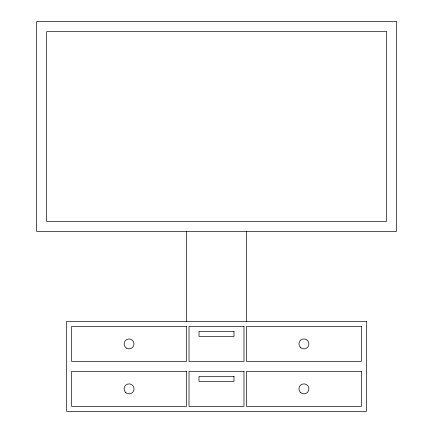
<?xml version="1.0" encoding="UTF-8"?>
<svg xmlns="http://www.w3.org/2000/svg" width="433" height="433" viewBox="0 0 433 433"><rect width="100%" height="100%" fill="white"/><g stroke="black" fill="none" stroke-linecap="round" stroke-linejoin="round"><path stroke-width="0.65" d="M246.474 231.439L246.474 321.421M186.526 231.439L186.526 321.421M396.363 21.65L36.637 21.65L36.637 231.487L396.363 231.487L396.363 21.65M386.371 31.641L46.629 31.641L46.629 221.496L386.371 221.496L386.371 31.641M366.383 321.421L66.617 321.421L66.617 411.35L366.383 411.35L366.383 321.421M186.526 326.417L71.613 326.417L71.613 361.387L186.526 361.387L186.526 326.417M243.979 326.417L189.021 326.417L189.021 361.387L243.979 361.387L243.979 326.417M361.387 326.417L246.474 326.417L246.474 361.387L361.387 361.387L361.387 326.417M233.988 331.413L199.012 331.413L199.012 336.409L233.988 336.409L233.988 331.413M186.526 371.379L71.613 371.379L71.613 406.354L186.526 406.354L186.526 371.379M243.979 371.379L189.021 371.379L189.021 406.354L243.979 406.354L243.979 371.379M361.387 371.379L246.474 371.379L246.474 406.354L361.387 406.354L361.387 371.379M233.988 376.374L199.012 376.374L199.012 381.376L233.988 381.376L233.988 376.374M126.593 348.192A4.952 4.952 0 0 0 134.019 343.899A4.952 4.952 0 0 0 126.593 339.613A4.952 4.952 0 0 0 126.593 348.192M125.532 392.401A4.996 4.996 0 0 0 133.894 390.16A4.996 4.996 0 0 0 127.773 384.044A4.996 4.996 0 0 0 125.532 392.401M300.399 347.434A4.996 4.996 0 0 0 308.756 345.193A4.996 4.996 0 0 0 302.64 339.077A4.996 4.996 0 0 0 300.399 347.434M300.399 392.401A4.996 4.996 0 0 0 308.756 390.16A4.996 4.996 0 0 0 302.64 384.044A4.996 4.996 0 0 0 300.399 392.401"/></g></svg>
